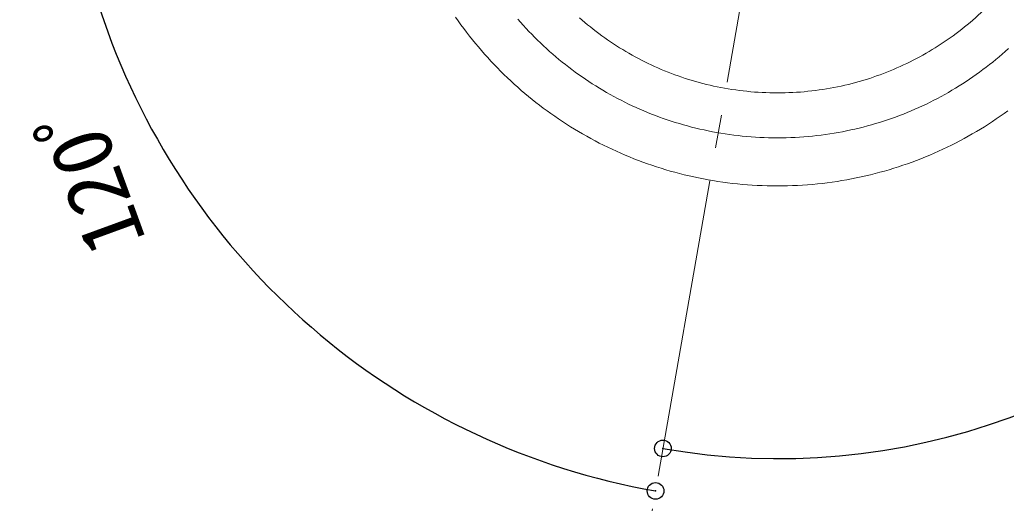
# Model space of a CAD drawing. Units: millimetres on the paper. Extents: x -139 to 144, y -93 to 96.
# Drawn here: x 55.03 to 84.65, y -20.99 to -6.48 of the extents above; entities that cross this region are included whole.
import ezdxf
from ezdxf.enums import TextEntityAlignment as Align

# ---------------------------------------------------------------- set-up
doc = ezdxf.new("R2010")
doc.units = ezdxf.units.MM
doc.header["$PDMODE"] = 32
doc.header["$PDSIZE"] = 0.5
doc.linetypes.add('CHAIN2', pattern=[12, 9, -1, 1, -1])
doc.layers.add('0-0_0', color=4, linetype='Continuous')
doc.layers.add('0-2_中心線', color=7, linetype='CHAIN2', lineweight=13)
doc.layers.add('1-5_レイヤー 1', color=7, linetype='Continuous', lineweight=18)
doc.styles.add('ＭＳ ゴシック', font='')
doc.styles.get('ＭＳ ゴシック').set_extended_font_data('MS Gothic')

msp = doc.modelspace()

# ---------------------------------------------------------------- linework, layer by layer
at = {"layer": '0-0_0'}
for radius, start, end in [(21.451, 140.051, 260.051), (20.157, 260.051, 20.051)]:
    msp.add_arc((77.822, 0.512), radius, start, end, dxfattribs=at)
for p in [(74.339, -19.341), (74.116, -20.616)]:
    msp.add_point(p, dxfattribs=at)
at = {"layer": '0-2_中心線'}
msp.add_line((77.822, 0.512), (68.186, -54.418), dxfattribs=at)
msp.add_circle((77.822, 0.512), 50, dxfattribs=at)
at = {"layer": '1-5_レイヤー 1'}
for points in [[(83.476, -6.627), (83.559, -6.558), (83.64, -6.488), (83.721, -6.417), (83.801, -6.345), (83.88, -6.272), (83.958, -6.199), (84.036, -6.124), (84.112, -6.048), (84.188, -5.972), (84.262, -5.895), (84.336, -5.816), (84.409, -5.737), (84.481, -5.657), (84.552, -5.576), (84.622, -5.495), (84.691, -5.412)], [(68.112, -6.4), (68.193, -6.516), (68.276, -6.63), (68.36, -6.744), (68.445, -6.856), (68.532, -6.968), (68.62, -7.078), (68.709, -7.188), (68.799, -7.296), (68.891, -7.403), (68.984, -7.509), (69.078, -7.614), (69.174, -7.718), (69.27, -7.821), (69.368, -7.922), (69.467, -8.022), (69.567, -8.121), (69.669, -8.219), (69.772, -8.316)], [(69.98, -6.46), (70.062, -6.553), (70.145, -6.645), (70.228, -6.737), (70.313, -6.827), (70.399, -6.916), (70.486, -7.004), (70.574, -7.09), (70.663, -7.176), (70.753, -7.261)], [(71.832, -6.417), (71.913, -6.488), (71.995, -6.558), (72.077, -6.627), (72.161, -6.695), (72.245, -6.762), (72.33, -6.828), (72.416, -6.893), (72.503, -6.957), (72.59, -7.02), (72.678, -7.082), (72.767, -7.143), (72.857, -7.202), (72.947, -7.261), (73.039, -7.319), (73.131, -7.376), (73.223, -7.431), (73.317, -7.486), (73.411, -7.539), (73.506, -7.591), (73.601, -7.642), (73.698, -7.693), (73.795, -7.741), (73.892, -7.789), (73.99, -7.836), (74.089, -7.881), (74.189, -7.926), (74.289, -7.969), (74.39, -8.011), (74.491, -8.051), (74.593, -8.091), (74.696, -8.129), (74.799, -8.166), (74.903, -8.202), (75.007, -8.237), (75.112, -8.27), (75.218, -8.302), (75.324, -8.333)], [(79.692, -8.468), (79.8, -8.443), (79.908, -8.418), (80.016, -8.391), (80.123, -8.362), (80.23, -8.333), (80.336, -8.302), (80.441, -8.27), (80.546, -8.237), (80.65, -8.202), (80.754, -8.166), (80.857, -8.129), (80.96, -8.091), (81.062, -8.051), (81.163, -8.011), (81.264, -7.969), (81.364, -7.926), (81.464, -7.881), (81.563, -7.836), (81.661, -7.789), (81.759, -7.741), (81.856, -7.693), (81.952, -7.642), (82.048, -7.591), (82.142, -7.539), (82.237, -7.486), (82.33, -7.431), (82.423, -7.376), (82.515, -7.319), (82.606, -7.261), (82.696, -7.202), (82.786, -7.143), (82.875, -7.082), (82.963, -7.02), (83.051, -6.957), (83.138, -6.893), (83.223, -6.828), (83.308, -6.762), (83.393, -6.695), (83.476, -6.627)], [(70.753, -7.261), (70.844, -7.345), (70.936, -7.428), (71.029, -7.509), (71.123, -7.59), (71.218, -7.669), (71.314, -7.747), (71.411, -7.824), (71.509, -7.9), (71.608, -7.975), (71.707, -8.049), (71.808, -8.121), (71.91, -8.192), (72.012, -8.263), (72.115, -8.331), (72.219, -8.399), (72.324, -8.466), (72.43, -8.531), (72.537, -8.595), (72.645, -8.657), (72.753, -8.719), (72.862, -8.779), (72.972, -8.838), (73.083, -8.895), (73.194, -8.952), (73.307, -9.007), (73.42, -9.06), (73.534, -9.113), (73.648, -9.164), (73.763, -9.213), (73.879, -9.261), (73.996, -9.308), (74.113, -9.354), (74.232, -9.398), (74.35, -9.44), (74.47, -9.482), (74.59, -9.522), (74.711, -9.56), (74.832, -9.597), (74.954, -9.632)], [(84.335, -7.669), (84.43, -7.59), (84.524, -7.509), (84.617, -7.428), (84.709, -7.345)], [(79.98, -9.787), (80.105, -9.759), (80.23, -9.73), (80.353, -9.699), (80.477, -9.666), (80.599, -9.632), (80.721, -9.597), (80.843, -9.56), (80.964, -9.522), (81.084, -9.482), (81.203, -9.44), (81.322, -9.398), (81.44, -9.354), (81.557, -9.308), (81.674, -9.261), (81.79, -9.213), (81.905, -9.164), (82.02, -9.113), (82.134, -9.06), (82.247, -9.007), (82.359, -8.952), (82.471, -8.895), (82.581, -8.838), (82.691, -8.779), (82.801, -8.719), (82.909, -8.657), (83.016, -8.595), (83.123, -8.531), (83.229, -8.466), (83.334, -8.399), (83.438, -8.331), (83.541, -8.263), (83.644, -8.192), (83.745, -8.121), (83.846, -8.049), (83.946, -7.975), (84.044, -7.9), (84.142, -7.824), (84.239, -7.747), (84.335, -7.669)], [(69.772, -8.316), (69.875, -8.411), (69.98, -8.506), (70.086, -8.599), (70.193, -8.69), (70.302, -8.781), (70.411, -8.87), (70.522, -8.958), (70.633, -9.044), (70.746, -9.13), (70.859, -9.214), (70.974, -9.296), (71.09, -9.377), (71.206, -9.457), (71.324, -9.536), (71.443, -9.613), (71.563, -9.689), (71.683, -9.763), (71.805, -9.836), (71.927, -9.907), (72.051, -9.977), (72.175, -10.046), (72.301, -10.113), (72.427, -10.179), (72.554, -10.243), (72.682, -10.305), (72.811, -10.367), (72.941, -10.426), (73.071, -10.484), (73.203, -10.541), (73.335, -10.596), (73.468, -10.649), (73.602, -10.701), (73.736, -10.751), (73.872, -10.8), (74.008, -10.847), (74.145, -10.892), (74.282, -10.936), (74.421, -10.978), (74.56, -11.018)], [(75.324, -8.333), (75.43, -8.362), (75.537, -8.391), (75.645, -8.418), (75.753, -8.443), (75.862, -8.468), (75.971, -8.491), (76.081, -8.512), (76.191, -8.533), (76.301, -8.552), (76.412, -8.569), (76.524, -8.586), (76.636, -8.601), (76.748, -8.614), (76.861, -8.626), (76.974, -8.637), (77.087, -8.647), (77.201, -8.655), (77.316, -8.661), (77.43, -8.666), (77.545, -8.67), (77.661, -8.672), (77.777, -8.673), (77.892, -8.672), (78.008, -8.67), (78.123, -8.666), (78.238, -8.661), (78.352, -8.655), (78.466, -8.647), (78.58, -8.637), (78.693, -8.626), (78.806, -8.614), (78.918, -8.601), (79.03, -8.586), (79.141, -8.569), (79.252, -8.552), (79.363, -8.533), (79.473, -8.512), (79.582, -8.491), (79.692, -8.468)], [(80.288, -11.195), (80.431, -11.163), (80.572, -11.13), (80.714, -11.094), (80.854, -11.057), (80.994, -11.018), (81.133, -10.978), (81.271, -10.936), (81.409, -10.892), (81.546, -10.847), (81.682, -10.8), (81.817, -10.751), (81.952, -10.701), (82.086, -10.649), (82.219, -10.596), (82.351, -10.541), (82.482, -10.484), (82.613, -10.426), (82.743, -10.367), (82.871, -10.305), (82.999, -10.243), (83.127, -10.179), (83.253, -10.113), (83.378, -10.046), (83.503, -9.977), (83.626, -9.907), (83.749, -9.836), (83.87, -9.763), (83.991, -9.689), (84.111, -9.613), (84.229, -9.536), (84.347, -9.457), (84.464, -9.377), (84.579, -9.296), (84.694, -9.214)], [(74.954, -9.632), (75.077, -9.666), (75.2, -9.699), (75.324, -9.73), (75.448, -9.759), (75.573, -9.787), (75.699, -9.814), (75.825, -9.839), (75.952, -9.862), (76.079, -9.884), (76.206, -9.905), (76.335, -9.923), (76.463, -9.941), (76.593, -9.956), (76.722, -9.97), (76.853, -9.983), (76.983, -9.993), (77.115, -10.003), (77.246, -10.01), (77.378, -10.016), (77.511, -10.02), (77.643, -10.023), (77.777, -10.023), (77.91, -10.023), (78.043, -10.02), (78.175, -10.016), (78.307, -10.01), (78.439, -10.003), (78.57, -9.993), (78.701, -9.983), (78.831, -9.97), (78.961, -9.956), (79.09, -9.941), (79.219, -9.923), (79.347, -9.905), (79.475, -9.884), (79.602, -9.862), (79.729, -9.839), (79.855, -9.814), (79.98, -9.787)], [(74.56, -11.018), (74.699, -11.057), (74.84, -11.094), (74.981, -11.13), (75.123, -11.163), (75.265, -11.195), (75.408, -11.226), (75.552, -11.254), (75.697, -11.281), (75.841, -11.306), (75.987, -11.329), (76.133, -11.35), (76.28, -11.37), (76.427, -11.388), (76.575, -11.404), (76.724, -11.418), (76.873, -11.43), (77.022, -11.44), (77.172, -11.449), (77.322, -11.456), (77.473, -11.46), (77.625, -11.463), (77.777, -11.464), (77.929, -11.463), (78.08, -11.46), (78.231, -11.456), (78.381, -11.449), (78.531, -11.44), (78.681, -11.43), (78.83, -11.418), (78.978, -11.404), (79.126, -11.388), (79.273, -11.37), (79.42, -11.35), (79.566, -11.329), (79.712, -11.306), (79.857, -11.281), (80.001, -11.254), (80.145, -11.226), (80.288, -11.195)]]:
    msp.add_lwpolyline(points, dxfattribs=at)

# ---------------------------------------------------------------- texts
at = {"layer": '0-0_0', "style": 'ＭＳ ゴシック'}
msp.add_text('120ﾟ', height=1.833, rotation=110.051, dxfattribs=at).set_placement((59.344, -12.885), align=Align.BOTTOM_LEFT)

doc.saveas('drawing.dxf')
